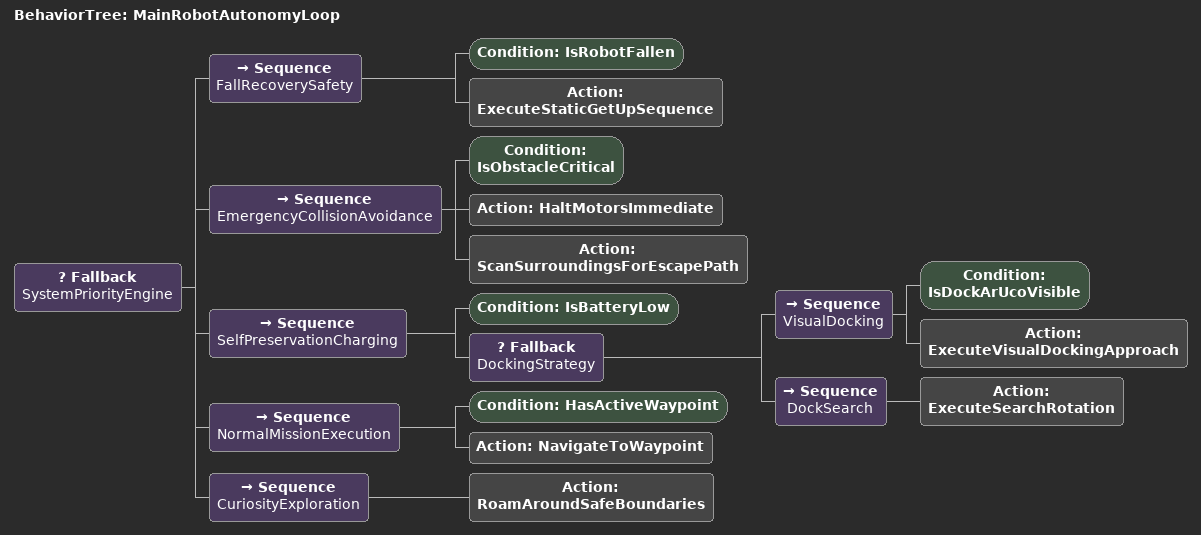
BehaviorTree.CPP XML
<!-- behavior_tree_definition for Omni-Morph Autonomy -->
<root BTCPP_format="4">
    <BehaviorTree ID="MainRobotAutonomyLoop">
        <Fallback name="SystemPriorityEngine">

            # 1. Critical Fall recovery
            <Sequence name="FallRecoverySafety">
                <Condition ID="IsRobotFallen"/>
                <Action ID="ExecuteStaticGetUpSequence"/>
            </Sequence>

            # 2. Emergency Obstacle Halt
            <Sequence name="EmergencyCollisionAvoidance">
                <Condition ID="IsObstacleCritical"/>
                <Action ID="HaltMotorsImmediate"/>
                <Action ID="ScanSurroundingsForEscapePath"/>
            </Sequence>

            # 3. Autonomous Low Battery Docking Sequence
            <Sequence name="SelfPreservationCharging">
                <Condition ID="IsBatteryLow"/>
                <Fallback name="DockingStrategy">
                    <Sequence name="VisualDocking">
                        <Condition ID="IsDockArUcoVisible"/>
                        <Action ID="ExecuteVisualDockingApproach"/>
                    </Sequence>
                    <Sequence name="DockSearch">
                        <Action ID="ExecuteSearchRotation"/>
                    </Sequence>
                </Fallback>
            </Sequence>

            # 4. Standard Operation Loop (LLM / Waypoint navigation)
            <Sequence name="NormalMissionExecution">
                <Condition ID="HasActiveWaypoint"/>
                <Action ID="NavigateToWaypoint"/>
            </Sequence>

            # 5. Idle Exploration Loop
            <Sequence name="CuriosityExploration">
                <Action ID="RoamAroundSafeBoundaries"/>
            </Sequence>

        </Fallback>
    </BehaviorTree>
</root>
